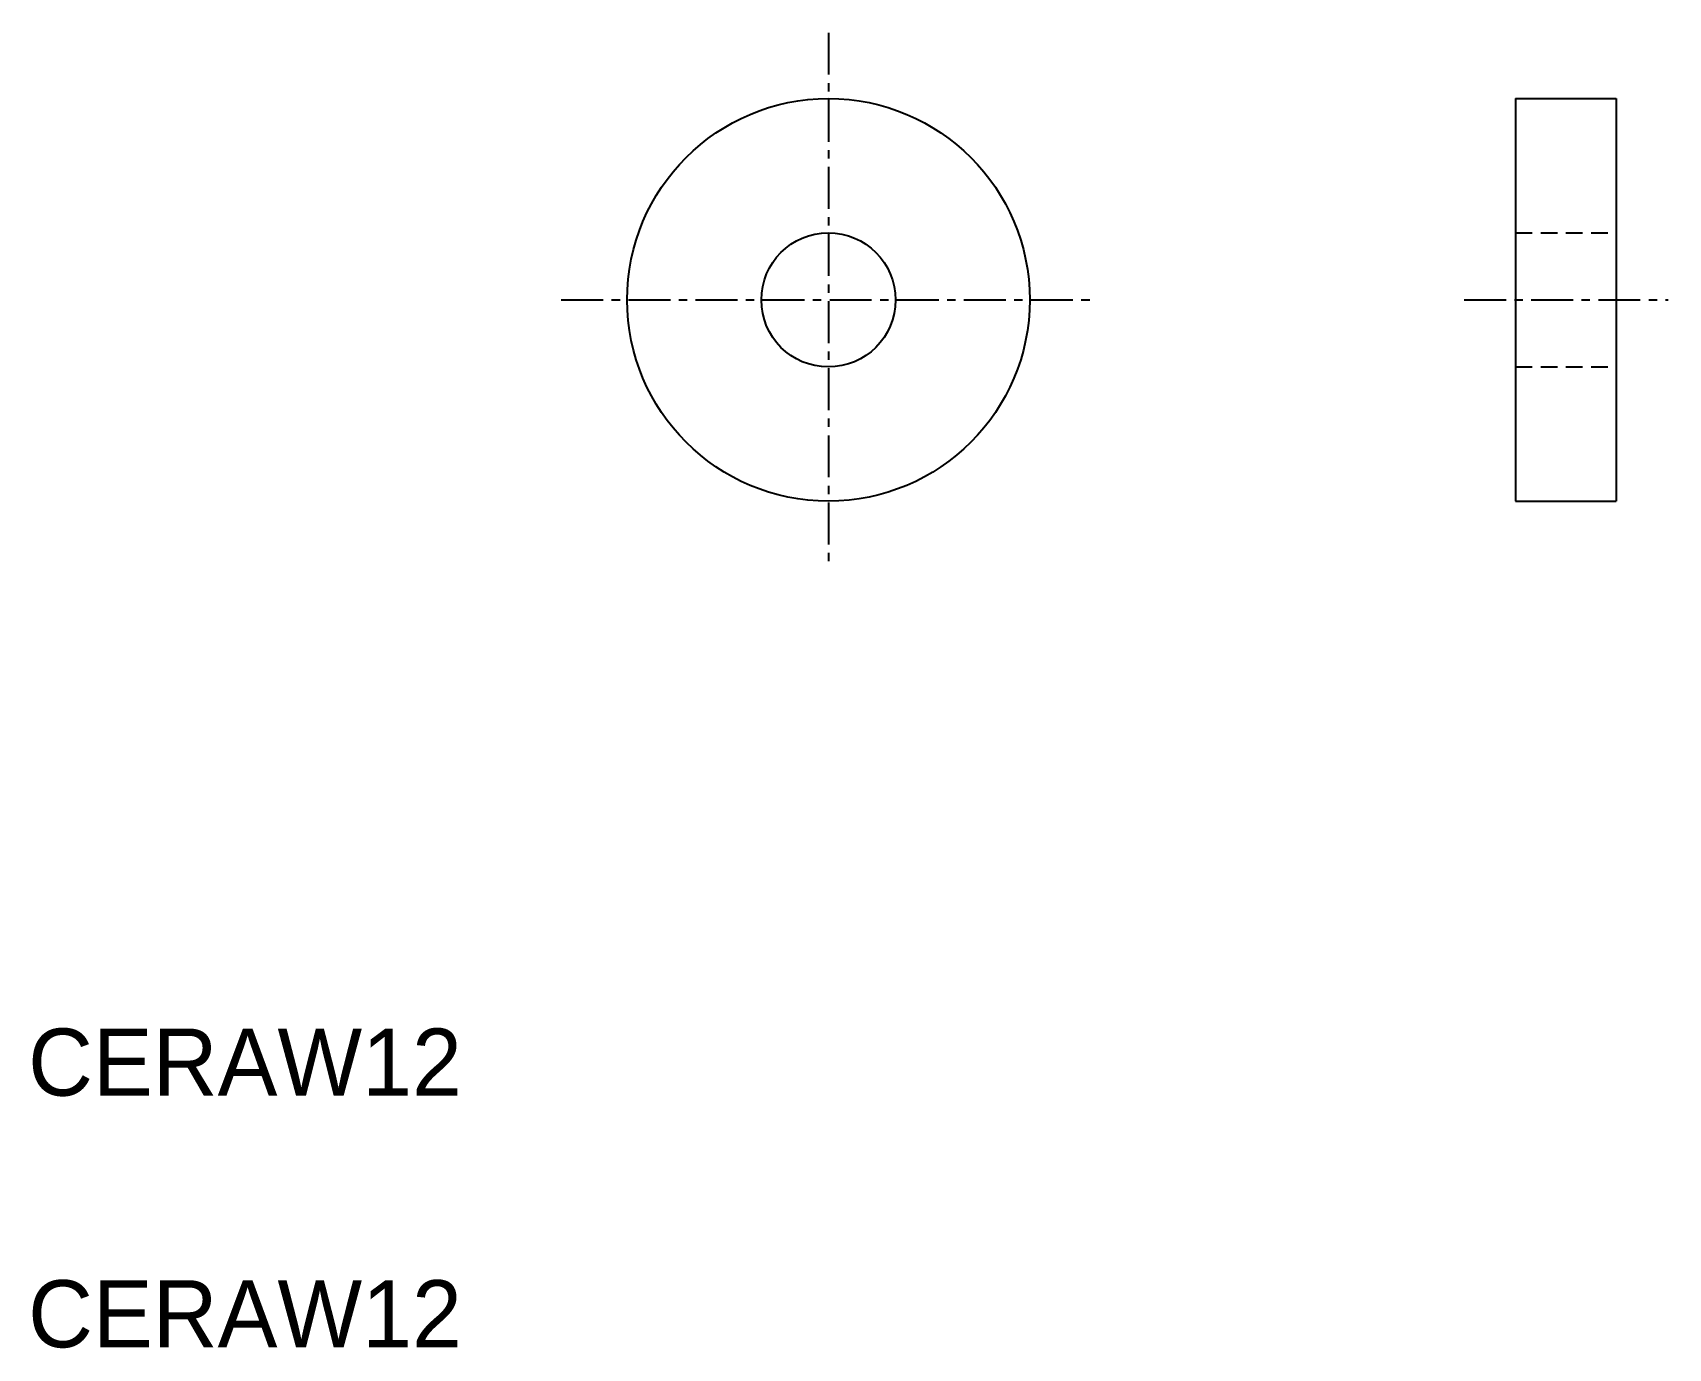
# Model space of a CAD drawing. Extents: x 5.1 to 53.9, y 5 to 44.2.
import ezdxf

# ---------------------------------------------------------------- set-up
doc = ezdxf.new("R2010")
doc.units = 0
doc.linetypes.add('CENTER', pattern=[2, 1.25, -0.25, 0.25, -0.25])
doc.linetypes.add('DASHED', pattern=[0.75, 0.5, -0.25])
doc.layers.get('0').update_dxf_attribs({"linetype": 'CONTINUOUS'})
doc.layers.add('CENTER', color=1, linetype='CENTER')

msp = doc.modelspace()

# ---------------------------------------------------------------- linework, layer by layer
at = {"color": 7, "linetype": 'CONTINUOUS'}
for p, q in [((49.334, 42.216), (52.334, 42.216)), ((49.334, 42.216), (49.334, 30.216)), ((52.334, 42.216), (52.334, 30.216)), ((49.334, 30.216), (52.334, 30.216))]:
    msp.add_line(p, q, dxfattribs=at)
at = {"color": 3, "linetype": 'DASHED'}
for p, q in [((49.334, 38.216), (52.334, 38.216)), ((49.334, 34.216), (52.334, 34.216))]:
    msp.add_line(p, q, dxfattribs=at)
at = {"color": 7, "linetype": 'CONTINUOUS'}
for radius in [6, 2]:
    msp.add_circle((28.854, 36.216), radius, dxfattribs=at)
at = {"layer": 'CENTER', "color": 1, "linetype": 'CENTER'}
for p, q in [((28.854, 44.178), (28.854, 28.255)), ((20.892, 36.216), (36.816, 36.216)), ((47.804, 36.216), (53.888, 36.216))]:
    msp.add_line(p, q, dxfattribs=at)

# ---------------------------------------------------------------- texts
at = {"color": 7, "linetype": 'CONTINUOUS'}
for p in [(5, 12.5), (5, 5)]:
    msp.add_text('CERAW12', height=2, dxfattribs=at).set_placement(p)

doc.saveas('drawing.dxf')
